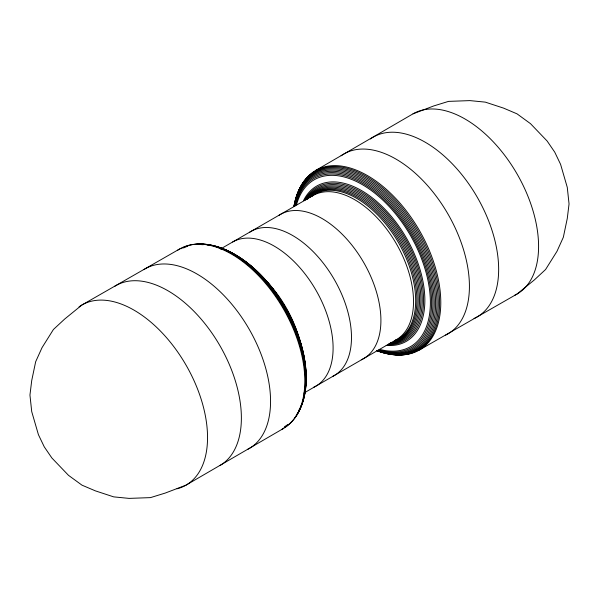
<?xml version="1.0" encoding="UTF-8"?>
<svg xmlns="http://www.w3.org/2000/svg" width="599" height="599" viewBox="0 0 599 599"><rect width="100%" height="100%" fill="white"/><g stroke="black" fill="none" stroke-linecap="round" stroke-linejoin="round"><path stroke-width="0.9" d="M419.322 350.041L517.034 294.034L534.301 279.973L545.592 269.498L556.973 251.34L563.337 237.271L567.275 218.463L569.05 203.937L567.275 187.367L560.574 164.313L554.734 152.146L547.112 140.997L530.497 123.664L517.034 113.847L503.572 108.12L485.31 102.13L469.945 100.61L448.531 101.381L433.811 105.918L413.003 113.847L315.643 170.46M283.357 428.54L185.997 485.153L165.189 493.082L150.469 497.619L129.055 498.39L113.69 496.871L95.428 490.881L81.966 485.153L68.503 475.336L51.888 458.003L44.266 446.854L38.426 434.687L31.725 411.633L29.95 395.063L31.725 380.537L35.663 361.729L42.027 347.66L53.408 329.502L64.699 319.027L81.966 304.966L179.678 248.959M220.507 249.004L313.06 195.573M303.73 393.161L396.283 339.723M79.046 306.853A104.031 60.065 60 0 1 188.588 369.673A104.031 60.065 60 0 1 177.042 488.791M114.454 286.479A103.927 60.005 60 0 1 219.099 344.283A103.927 60.005 60 0 1 219.863 465.58M177.356 250.427A103.679 59.863 60 0 1 282.96 308.133A103.679 59.863 60 0 1 281.747 429.408M143.775 269.64A103.844 59.765 59.9 0 1 249.027 328.956A103.844 59.765 59.9 0 1 247.574 449.43M180.808 248.81A103.245 59.608 60 0 1 284.053 308.418A103.245 59.608 60 0 1 284.053 427.634M183.564 247.971A102.639 59.256 60 0 1 187.787 246.167M195.102 244.407A102.639 59.256 60 0 1 285.004 308.777A102.639 59.256 60 0 1 294.416 418.199M287.662 424.631A102.639 59.256 60 0 1 284.615 426.615M305.61 199.999A87.297 50.398 60 0 1 404.16 239.076A87.297 50.398 60 0 1 388.729 343.961M307.04 198.92A86.271 49.807 60 0 1 403.007 239.735A86.271 49.807 60 0 1 390.376 343.257M304.651 200.208A88.427 51.057 60 0 1 405.253 238.439A88.427 51.057 60 0 1 388.062 344.68M303.483 200.672A89.648 51.761 60 0 1 406.639 238.447A89.648 51.761 60 0 1 386.183 345.398M341.063 155.8A103.927 60.005 60 0 1 447.52 213.266A103.927 60.005 60 0 1 445.604 335.133M294.311 206.123A99.966 57.714 60 0 1 368.318 183.841A99.966 57.714 60 0 1 434.073 297.733A99.966 57.714 60 0 1 377.774 350.685M294.73 206.228A98.835 57.062 60 0 1 367.734 185.039A98.835 57.062 60 0 1 432.68 296.647A98.835 57.062 60 0 1 378.695 350.52M294.072 206.049A100.984 58.305 60 0 1 368.999 182.673A100.984 58.305 60 0 1 435.48 298.736A100.984 58.305 60 0 1 376.876 350.625M310.2 196.704A84.624 48.856 60 0 1 400.664 241.097A84.624 48.856 60 0 1 393.88 341.632M413.003 113.847A104.031 60.065 60 0 1 518.15 175.866A104.031 60.065 60 0 1 514.728 295.255M370.377 138.968A103.844 59.952 60 0 1 477.141 197.034A103.844 59.952 60 0 1 474.049 318.533M311.54 196.509A83.224 48.055 60 0 1 396.283 243.621A83.224 48.055 60 0 1 394.711 340.569M278.932 215.341A83.224 48.055 60 0 1 364.065 263.126A83.224 48.055 60 0 1 361.287 359.782M307.437 199.235A85.38 49.29 60 0 1 401.839 240.416A85.38 49.29 60 0 1 390.301 342.763M310.357 197.049A84.017 48.512 60 0 1 399.099 241.083A84.017 48.512 60 0 1 394.531 341.041M312.521 195.626A83.583 48.257 60 0 1 398.365 242.423A83.583 48.257 60 0 1 395.969 340.165M295.494 205.622A97.615 56.358 60 0 1 368.041 186.768A97.615 56.358 60 0 1 431.392 296.512A97.615 56.358 60 0 1 378.8 349.906M296.49 204.918A96.319 55.61 60 0 1 410.442 235.452A96.319 55.61 60 0 1 379.908 349.397M198.074 244.422A101.882 58.822 60 0 1 285.034 307.849A101.882 58.822 60 0 1 296.483 414.875M201.683 244.677A100.984 58.305 60 0 1 203.435 244.662M207.037 244.849A100.984 58.305 60 0 1 209.792 245.171M213.521 245.845A100.984 58.305 60 0 1 285.311 307.691A100.984 58.305 60 0 1 302.974 400.791M301.342 405.216A100.984 58.305 60 0 1 300.204 407.724M299.388 409.334A100.984 58.305 60 0 1 298.519 410.877M217.16 247.08A99.966 57.714 60 0 1 305.153 390.271M304.854 392.016A99.966 57.714 60 0 1 303.73 397.025M221.113 248.735A98.835 57.062 60 0 1 223.562 249.588M225.209 250.217A98.835 57.062 60 0 1 227.695 251.258M235.984 255.474A98.835 57.062 60 0 1 303.311 353.41M303.491 354.256A98.835 57.062 60 0 1 304.045 357.116M304.374 359.026A98.835 57.062 60 0 1 305.834 373.873M242.415 259.988A97.615 56.358 60 0 1 244.669 261.561M252.83 267.993A97.615 56.358 60 0 1 256.926 271.669M258.91 273.563A97.615 56.358 60 0 1 266.645 281.732M268.502 283.889A97.615 56.358 60 0 1 299.912 341.34M300.443 343.137A97.615 56.358 60 0 1 303.079 353.784M258.147 273.279A83.224 48.055 60 0 1 301.17 346.581M294.012 206.019A101.882 58.822 60 0 1 369.486 181.362A101.882 58.822 60 0 1 436.851 298.983A101.882 58.822 60 0 1 376.868 350.677M294.139 206.041A102.639 59.256 60 0 1 369.74 179.932A102.639 59.256 60 0 1 438.169 298.459A102.639 59.256 60 0 1 377.759 350.872M296.056 198.247A103.245 59.608 60 0 1 373.506 180.868A103.245 59.608 60 0 1 439.389 296.79A103.245 59.608 60 0 1 383.794 352.639M382.11 352.115A103.245 59.608 60 0 1 379.549 351.224M296.932 196.494A103.679 59.863 60 0 1 414.463 222.394A103.679 59.863 60 0 1 399.698 354.893M397.863 354.833A103.679 59.863 60 0 1 394.12 354.503M391.267 354.061A103.679 59.863 60 0 1 387.418 353.223M232.629 242.003A83.224 48.055 60 0 1 317.006 292.072A83.224 48.055 60 0 1 313.472 387.388M249.506 232.33A83.224 48.055 60 0 1 334.249 279.433A83.224 48.055 60 0 1 332.677 376.382"/></g></svg>
